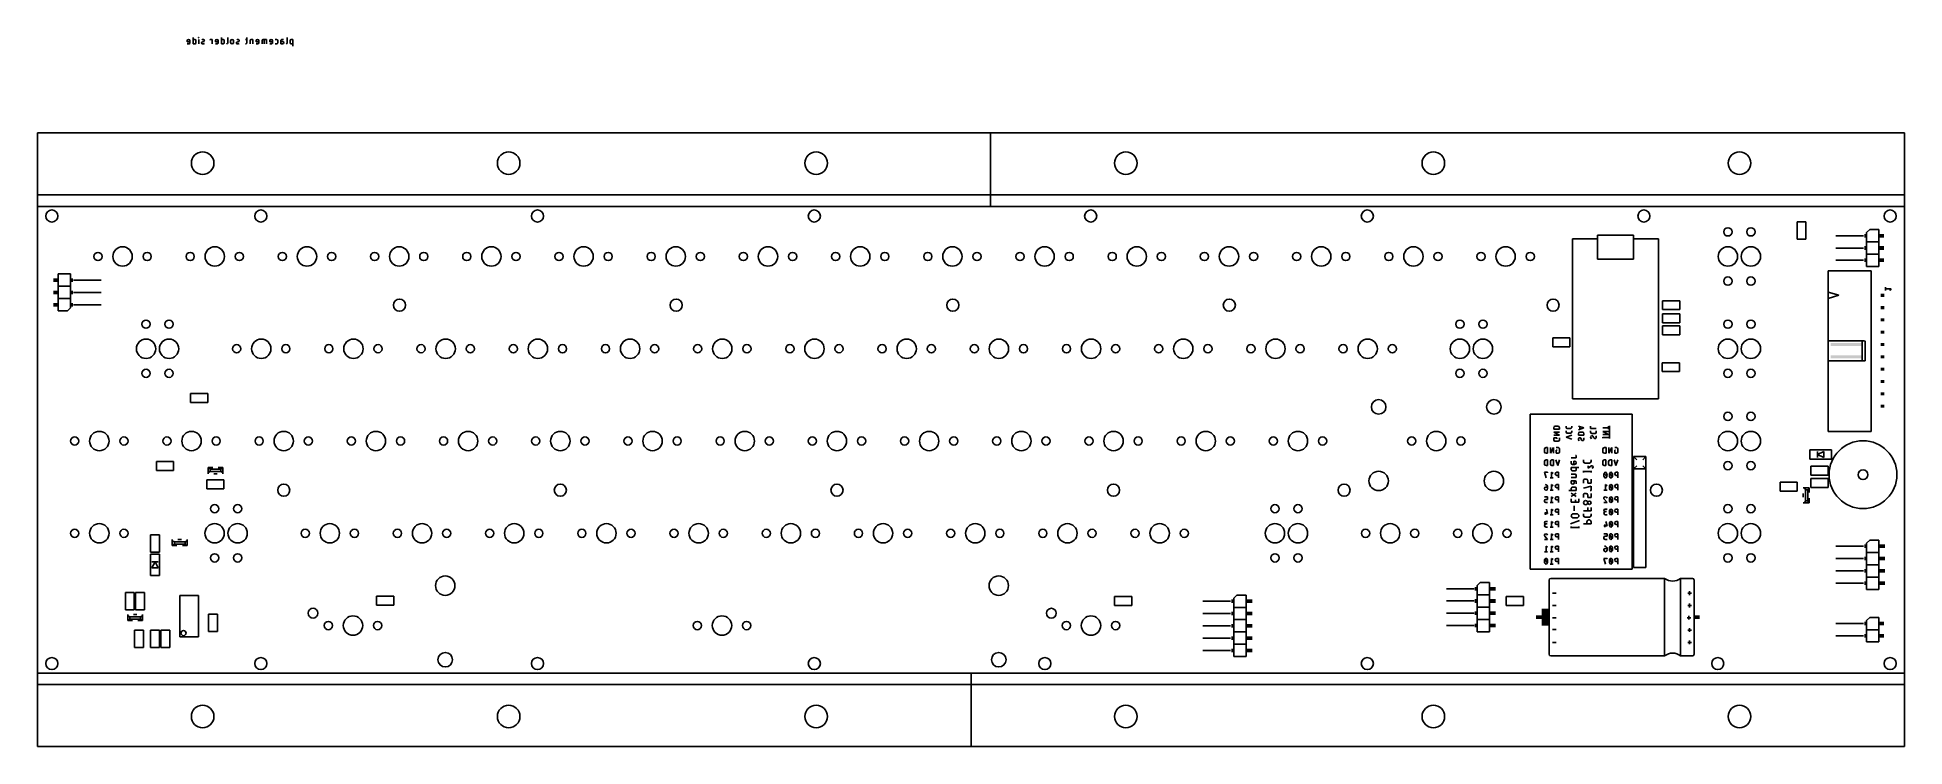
# Model space of a CAD drawing. Extents: x 0 to 386, y -15 to 131.
import ezdxf

# ---------------------------------------------------------------- set-up
doc = ezdxf.new("R2010")
doc.units = 0
for name, color, linetype in [('20', 30, 'CONTINUOUS'), ('22', 253, 'CONTINUOUS'), ('49', 254, 'CONTINUOUS')]:
    doc.layers.add(name, color=color, linetype=linetype)

# ---------------------------------------------------------------- blocks, each defined once
blk = doc.blocks.new('RECT')
blk.add_solid([(-0.5, -0.5), (0.5, -0.5), (-0.5, 0.5), (0.5, 0.5)])

msp = doc.modelspace()

# ---------------------------------------------------------------- linework, layer by layer
at = {"layer": '20'}
for p, q in [((385.6, 96.4), (0, 96.4)), ((0, 96.4), (0, 0)), ((385.6, 0), (385.6, 96.4)), ((0, 0), (385.6, 0))]:
    msp.add_line(p, q, dxfattribs=at)
for centre, radius in [((3, 94.4), 1.25), ((46.16, 94.4), 1.25), ((103.29, 94.4), 1.25), ((160.44, 94.4), 1.25), ((217.52, 94.4), 1.25), ((274.64, 94.4), 1.25), ((331.76, 94.4), 1.25), ((382.6, 94.4), 1.25), ((349.1, 91.13), 0.85), ((353.85, 91.13), 0.85), ((12.52, 86.05), 0.85), ((17.6, 86.05), 2), ((22.68, 86.05), 0.85), ((31.56, 86.05), 0.85), ((36.64, 86.05), 2), ((41.72, 86.05), 0.85), ((50.6, 86.05), 0.85), ((55.68, 86.05), 2), ((60.76, 86.05), 0.85), ((69.64, 86.05), 0.85), ((74.72, 86.05), 2), ((79.8, 86.05), 0.85), ((88.68, 86.05), 0.85), ((93.76, 86.05), 2), ((98.84, 86.05), 0.85), ((107.72, 86.05), 0.85), ((112.8, 86.05), 2), ((117.88, 86.05), 0.85), ((126.76, 86.05), 0.85), ((131.84, 86.05), 2), ((136.92, 86.05), 0.85), ((145.8, 86.05), 0.85), ((150.88, 86.05), 2), ((155.96, 86.05), 0.85), ((164.84, 86.05), 0.85), ((169.92, 86.05), 2), ((175, 86.05), 0.85), ((183.88, 86.05), 0.85), ((188.96, 86.05), 2), ((194.04, 86.05), 0.85), ((202.92, 86.05), 0.85), ((208, 86.05), 2), ((213.08, 86.05), 0.85), ((221.96, 86.05), 0.85), ((227.04, 86.05), 2), ((232.12, 86.05), 0.85), ((241, 86.05), 0.85), ((246.08, 86.05), 2), ((251.16, 86.05), 0.85), ((260.04, 86.05), 0.85), ((265.12, 86.05), 2), ((270.2, 86.05), 0.85), ((279.08, 86.05), 0.85), ((284.16, 86.05), 2), ((289.24, 86.05), 0.85), ((298.12, 86.05), 0.85), ((303.2, 86.05), 2), ((308.28, 86.05), 0.85), ((349.1, 86.05), 2), ((353.85, 86.05), 2), ((349.1, 80.97), 0.85), ((353.85, 80.97), 0.85), ((74.8, 76), 1.25), ((131.92, 76), 1.25), ((189.04, 76), 1.25), ((246.14, 76), 1.25), ((313, 76), 1.25), ((22.45, 72.08), 0.85), ((27.2, 72.08), 0.85), ((293.76, 72.08), 0.85), ((298.51, 72.08), 0.85), ((349.1, 72.08), 0.85), ((353.85, 72.08), 0.85), ((22.45, 67), 2), ((27.2, 67), 2), ((41.16, 67), 0.85), ((46.24, 67), 2), ((51.32, 67), 0.85), ((60.2, 67), 0.85), ((65.28, 67), 2), ((70.36, 67), 0.85), ((79.24, 67), 0.85), ((84.32, 67), 2), ((89.4, 67), 0.85), ((98.28, 67), 0.85), ((103.36, 67), 2), ((108.44, 67), 0.85), ((117.32, 67), 0.85), ((122.4, 67), 2), ((127.48, 67), 0.85), ((136.36, 67), 0.85), ((141.44, 67), 2), ((146.52, 67), 0.85), ((155.4, 67), 0.85), ((160.48, 67), 2), ((165.56, 67), 0.85), ((174.44, 67), 0.85), ((179.52, 67), 2), ((184.6, 67), 0.85), ((193.48, 67), 0.85), ((198.56, 67), 2), ((203.64, 67), 0.85), ((212.52, 67), 0.85), ((217.6, 67), 2), ((222.68, 67), 0.85), ((231.56, 67), 0.85), ((236.64, 67), 2), ((241.72, 67), 0.85), ((250.6, 67), 0.85), ((255.68, 67), 2), ((260.76, 67), 0.85), ((269.64, 67), 0.85), ((274.72, 67), 2), ((279.8, 67), 0.85), ((293.76, 67), 2), ((298.51, 67), 2), ((349.1, 67), 2), ((353.85, 67), 2), ((22.45, 61.92), 0.85), ((27.2, 61.92), 0.85), ((293.76, 61.92), 0.85), ((298.51, 61.92), 0.85), ((349.1, 61.92), 0.85), ((353.85, 61.92), 0.85), ((276.98, 55), 1.5), ((300.78, 54.9925), 1.5), ((349.1, 53.03), 0.85), ((353.85, 53.03), 0.85), ((7.72, 47.95), 0.85), ((12.8, 47.95), 2), ((17.88, 47.95), 0.85), ((26.76, 47.95), 0.85), ((31.84, 47.95), 2), ((36.92, 47.95), 0.85), ((45.8, 47.95), 0.85), ((50.88, 47.95), 2), ((55.96, 47.95), 0.85), ((64.84, 47.95), 0.85), ((69.92, 47.95), 2), ((75, 47.95), 0.85), ((83.88, 47.95), 0.85), ((88.96, 47.95), 2), ((94.04, 47.95), 0.85), ((102.92, 47.95), 0.85), ((108, 47.95), 2), ((113.08, 47.95), 0.85), ((121.96, 47.95), 0.85), ((127.04, 47.95), 2), ((132.12, 47.95), 0.85), ((141, 47.95), 0.85), ((146.08, 47.95), 2), ((151.16, 47.95), 0.85), ((160.04, 47.95), 0.85), ((165.12, 47.95), 2), ((170.2, 47.95), 0.85), ((179.08, 47.95), 0.85), ((184.16, 47.95), 2), ((189.24, 47.95), 0.85), ((198.12, 47.95), 0.85), ((203.2, 47.95), 2), ((208.28, 47.95), 0.85), ((217.16, 47.95), 0.85), ((222.24, 47.95), 2), ((227.32, 47.95), 0.85), ((236.2, 47.95), 0.85), ((241.28, 47.95), 2), ((246.36, 47.95), 0.85), ((255.24, 47.95), 0.85), ((260.32, 47.95), 2), ((265.4, 47.95), 0.85), ((283.8, 47.95), 0.85), ((288.88, 47.95), 2), ((293.96, 47.95), 0.85), ((349.1, 47.95), 2), ((353.85, 47.95), 2), ((349.1, 42.87), 0.85), ((353.85, 42.87), 0.85), ((50.88, 37.8), 1.25), ((108, 37.8), 1.25), ((165.12, 37.8), 1.25), ((222.24, 37.8), 1.25), ((269.84, 37.8), 1.25), ((276.98, 39.71), 2), ((300.78, 39.7025), 2), ((334.34, 37.8), 1.25), ((36.61, 33.98), 0.85), ((41.36, 33.98), 0.85), ((255.57, 33.98), 0.85), ((260.32, 33.98), 0.85), ((349.1, 33.98), 0.85), ((353.85, 33.98), 0.85), ((12.8, 28.9), 2), ((36.61, 28.9), 2), ((41.36, 28.9), 2), ((60.4, 28.9), 2), ((79.44, 28.9), 2), ((98.48, 28.9), 2), ((117.52, 28.9), 2), ((136.56, 28.9), 2), ((155.6, 28.9), 2), ((174.64, 28.9), 2), ((193.68, 28.9), 2), ((212.72, 28.9), 2), ((231.76, 28.9), 2), ((255.57, 28.9), 2), ((260.32, 28.9), 2), ((279.36, 28.9), 2), ((298.4, 28.9), 2), ((349.1, 28.9), 2), ((353.85, 28.9), 2), ((7.72, 28.9), 0.85), ((17.88, 28.9), 0.85), ((55.32, 28.9), 0.85), ((65.48, 28.9), 0.85), ((74.36, 28.9), 0.85), ((84.52, 28.9), 0.85), ((93.4, 28.9), 0.85), ((103.56, 28.9), 0.85), ((112.44, 28.9), 0.85), ((122.6, 28.9), 0.85), ((131.48, 28.9), 0.85), ((141.64, 28.9), 0.85), ((150.52, 28.9), 0.85), ((160.68, 28.9), 0.85), ((169.56, 28.9), 0.85), ((179.72, 28.9), 0.85), ((188.6, 28.9), 0.85), ((198.76, 28.9), 0.85), ((207.64, 28.9), 0.85), ((217.8, 28.9), 0.85), ((226.68, 28.9), 0.85), ((236.84, 28.9), 0.85), ((274.28, 28.9), 0.85), ((284.44, 28.9), 0.85), ((293.32, 28.9), 0.85), ((303.48, 28.9), 0.85), ((36.61, 23.82), 0.85), ((41.36, 23.82), 0.85), ((255.57, 23.82), 0.85), ((260.32, 23.82), 0.85), ((349.1, 23.82), 0.85), ((353.85, 23.82), 0.85), ((84.23, 18.09), 2), ((198.53, 18.09), 2), ((65.18, 9.85), 2), ((141.38, 9.85), 2), ((217.58, 9.85), 2), ((60.1, 9.85), 0.85), ((70.26, 9.85), 0.85), ((136.3, 9.85), 0.85), ((146.46, 9.85), 0.85), ((212.5, 9.85), 0.85), ((222.66, 9.85), 0.85), ((84.23, 2.8), 1.5), ((198.53, 2.8), 1.5), ((3, 2), 1.25), ((46.16, 2), 1.25), ((103.29, 2), 1.25), ((160.44, 2), 1.25), ((208.06, 2), 1.25), ((274.64, 2), 1.25), ((347, 2), 1.25), ((382.6, 2), 1.25)]:
    msp.add_circle(centre, radius, dxfattribs=at)
at = {"layer": '22'}
for p, q in [((32.1629, 131.2926), (32.1629, 129.9464)), ((33.3578, 131.2926), (33.283, 131.2926)), ((33.283, 131.2926), (33.283, 131.2178)), ((33.283, 131.2178), (33.3578, 131.2178)), ((33.3578, 131.2178), (33.3578, 131.2926)), ((38.0033, 131.2926), (38.0033, 129.9464)), ((39.3112, 131.2926), (39.3112, 130.1708)), ((43.2644, 131.2926), (43.2644, 130.1708)), ((51.5852, 131.2926), (51.5852, 130.1708)), ((30.9223, 130.5447), (30.9223, 130.3951)), ((30.9223, 130.3951), (31.5206, 130.3951)), ((30.9223, 129.9464), (31.2963, 129.9464)), ((31.5206, 130.1708), (31.5206, 130.5447)), ((32.5368, 130.8439), (32.1629, 130.8439)), ((32.1629, 129.9464), (32.5368, 129.9464)), ((32.7612, 130.1708), (32.7612, 130.6195)), ((33.3204, 129.9464), (33.3204, 130.8439)), ((34.0003, 130.3203), (34.3743, 130.4699)), ((36.1194, 130.8439), (35.6706, 130.8439)), ((35.6706, 130.8439), (35.6706, 130.6943)), ((36.1194, 129.9464), (36.1194, 130.8439)), ((36.7627, 130.5447), (36.7627, 130.3951)), ((36.7627, 130.3951), (37.361, 130.3951)), ((36.7627, 129.9464), (37.1367, 129.9464)), ((37.361, 130.1708), (37.361, 130.5447)), ((38.3773, 130.8439), (38.0033, 130.8439)), ((38.0033, 129.9464), (38.3773, 129.9464)), ((38.6016, 130.1708), (38.6016, 130.6195)), ((39.9111, 130.5447), (39.9111, 130.2456)), ((40.5094, 130.2456), (40.5094, 130.5447)), ((41.2096, 130.3203), (41.5836, 130.4699)), ((43.414, 130.8439), (42.9652, 130.8439)), ((43.04, 129.9464), (42.9652, 129.9464)), ((43.9264, 130.6195), (43.9264, 129.9464)), ((44.5247, 130.8439), (44.1508, 130.8439)), ((44.5247, 129.9464), (44.5247, 130.8439)), ((45.1584, 130.5447), (45.1584, 130.3951)), ((45.1584, 130.3951), (45.7567, 130.3951)), ((45.1584, 129.9464), (45.5323, 129.9464)), ((45.7567, 130.1708), (45.7567, 130.5447)), ((46.4233, 130.6195), (46.4233, 129.9464)), ((47.3207, 130.8439), (46.6476, 130.8439)), ((46.872, 129.9464), (46.872, 130.8439)), ((47.3207, 129.9464), (47.3207, 130.8439)), ((47.9873, 130.5447), (47.9873, 130.3951)), ((47.9873, 130.3951), (48.5856, 130.3951)), ((47.9873, 129.9464), (48.3613, 129.9464)), ((48.5856, 130.1708), (48.5856, 130.5447)), ((49.4088, 130.8439), (49.1096, 130.8439)), ((49.1096, 129.9464), (49.4088, 129.9464)), ((49.6331, 130.1708), (49.6331, 130.6195)), ((50.2773, 129.9464), (50.2773, 130.6195)), ((50.2773, 130.4699), (50.6139, 130.4699)), ((50.6139, 129.9464), (50.2773, 129.9464)), ((50.5017, 130.8439), (50.8009, 130.8439)), ((52.1765, 130.6195), (52.1765, 130.1708)), ((52.7749, 130.8439), (52.4009, 130.8439)), ((52.4009, 129.9464), (52.7749, 129.9464)), ((52.7749, 129.4977), (52.7749, 130.8439)), ((363.3729, 93.178), (363.3729, 89.622)), ((363.3729, 93.178), (365.2271, 93.178)), ((365.2271, 89.622), (365.2271, 93.178)), ((322.2, 89.67), (317, 89.67)), ((317, 89.67), (317, 56.67)), ((329.6, 90.47), (322.2, 90.47)), ((322.2, 90.47), (322.2, 89.67)), ((322.2, 89.67), (322.2, 85.47)), ((329.6, 89.67), (329.6, 90.47)), ((334.8, 89.67), (329.6, 89.67)), ((329.6, 85.47), (329.6, 89.67)), ((334.8, 56.67), (334.8, 89.67)), ((363.3729, 89.622), (365.2271, 89.622)), ((371.405, 90.34), (377.12, 90.34)), ((377.755, 90.975), (378.39, 91.61)), ((377.755, 89.07), (377.755, 90.975)), ((380.295, 89.07), (377.755, 89.07)), ((377.755, 86.53), (377.755, 89.07)), ((378.39, 91.61), (380.295, 91.61)), ((380.295, 91.61), (380.295, 89.07)), ((380.295, 89.07), (380.295, 86.53)), ((322.2, 85.47), (329.6, 85.47)), ((371.405, 87.8), (377.12, 87.8)), ((371.405, 85.26), (377.12, 85.26)), ((380.295, 86.53), (377.755, 86.53)), ((377.755, 83.99), (377.755, 86.53)), ((380.295, 86.53), (380.295, 83.99)), ((4.3225, 79.895), (4.3225, 82.435)), ((4.3225, 82.435), (6.8625, 82.435)), ((6.8625, 82.435), (6.8625, 79.895)), ((13.2125, 81.165), (7.4975, 81.165)), ((378.7075, 83.11), (369.8175, 83.11)), ((369.8175, 83.11), (369.8175, 78.665)), ((380.295, 83.99), (377.755, 83.99)), ((378.7075, 83.11), (378.7075, 49.9312)), ((4.3225, 77.355), (4.3225, 79.895)), ((4.3225, 79.895), (6.8625, 79.895)), ((4.3225, 74.815), (4.3225, 77.355)), ((4.3225, 77.355), (6.8625, 77.355)), ((6.8625, 79.895), (6.8625, 77.355)), ((6.8625, 77.355), (6.8625, 75.45)), ((13.2125, 78.625), (7.4975, 78.625)), ((369.8175, 78.665), (369.8175, 77.395)), ((369.8175, 78.665), (372.04, 78.03)), ((372.04, 78.03), (369.8175, 77.395)), ((369.8175, 77.395), (369.8175, 49.9312)), ((381.6158, 79.0333), (381.6158, 79.6824)), ((382.7842, 79.3579), (381.6158, 79.3579)), ((382.5246, 79.0333), (382.7842, 79.3579)), ((6.2275, 74.815), (4.3225, 74.815)), ((6.8625, 75.45), (6.2275, 74.815)), ((13.2125, 76.085), (7.4975, 76.085)), ((339.178, 76.9271), (335.622, 76.9271)), ((335.622, 75.0729), (335.622, 76.9271)), ((335.622, 75.0729), (339.178, 75.0729)), ((339.178, 74.2271), (335.622, 74.2271)), ((335.622, 72.3729), (335.622, 74.2271)), ((339.178, 75.0729), (339.178, 76.9271)), ((339.178, 72.3729), (339.178, 74.2271)), ((335.622, 72.3729), (339.178, 72.3729)), ((339.178, 71.7271), (335.622, 71.7271)), ((335.622, 69.8729), (335.622, 71.7271)), ((335.622, 69.8729), (339.178, 69.8729)), ((339.178, 69.8729), (339.178, 71.7271)), ((316.478, 69.2271), (312.922, 69.2271)), ((312.922, 67.3729), (312.922, 69.2271)), ((312.922, 67.3729), (316.478, 67.3729)), ((316.478, 67.3729), (316.478, 69.2271)), ((376.8025, 68.6638), (369.8175, 68.6638)), ((377.2788, 68.6638), (376.8025, 68.6638)), ((376.8025, 68.6638), (376.8025, 64.5362)), ((377.4375, 68.6638), (377.4375, 64.5362)), ((339.078, 64.1271), (335.522, 64.1271)), ((335.522, 62.2729), (335.522, 64.1271)), ((335.522, 62.2729), (339.078, 62.2729)), ((339.078, 62.2729), (339.078, 64.1271)), ((369.8176, 64.5362), (376.8025, 64.5362)), ((377.4375, 64.5362), (376.8025, 64.5362)), ((35.208, 57.7471), (31.652, 57.7471)), ((31.652, 57.7471), (31.652, 55.8929)), ((31.652, 55.8929), (35.208, 55.8929)), ((35.208, 57.7471), (35.208, 55.8929)), ((317, 56.67), (334.8, 56.67)), ((308.25, 53.5), (329.35, 53.5)), ((308.25, 53.5), (308.25, 21.5)), ((313.1358, 50.7046), (313.1358, 50.3801)), ((313.1358, 50.3801), (314.3042, 50.3801)), ((313.9796, 51.0292), (313.4604, 51.0292)), ((314.3042, 50.3801), (314.3042, 50.7046)), ((315.6758, 51.0292), (315.6758, 50.7696)), ((315.9354, 50.5099), (316.5846, 50.5099)), ((316.8442, 50.7696), (316.8442, 51.0292)), ((319.3842, 50.6397), (318.2158, 51.0292)), ((318.2158, 50.2503), (319.3842, 50.6397)), ((318.5079, 50.9318), (318.5079, 50.3476)), ((320.7558, 50.5099), (320.7558, 51.0292)), ((321.9242, 50.5099), (320.7558, 50.5099)), ((323.2958, 50.7046), (324.4642, 50.7046)), ((324.4642, 50.3801), (324.4642, 51.0292)), ((324.6674, 48.4666), (324.6674, 51.08)), ((329.35, 53.5), (329.35, 21.5)), ((311.8799, 46.5842), (311.5554, 46.5842)), ((311.8799, 45.4158), (311.8799, 46.5842)), ((313.0991, 46.5842), (312.45, 45.4158)), ((312.45, 45.4158), (312.45, 46.5842)), ((313.0991, 45.4158), (313.0991, 46.5842)), ((314.3042, 49.1609), (313.1358, 49.81)), ((313.1358, 49.81), (314.3042, 49.81)), ((313.1358, 49.1609), (314.3042, 49.1609)), ((313.7849, 48.5908), (313.1358, 48.5908)), ((313.1358, 48.5908), (313.1358, 48.2013)), ((313.3954, 47.9417), (314.0446, 47.9417)), ((314.0587, 46.5842), (313.6692, 46.5842)), ((313.7849, 48.3961), (313.7849, 48.5908)), ((314.3042, 48.2013), (314.3042, 48.5908)), ((314.3183, 45.6754), (314.3183, 46.3246)), ((315.6758, 50.0767), (315.6758, 49.8171)), ((315.6758, 48.7423), (316.8442, 49.1318)), ((316.8442, 48.3528), (315.6758, 48.7423)), ((315.9354, 49.5574), (316.5846, 49.5574)), ((316.8442, 49.8171), (316.8442, 50.0767)), ((318.2158, 49.4586), (318.2158, 49.1341)), ((318.2158, 49.1341), (319.3842, 49.1341)), ((319.0596, 49.7832), (318.5404, 49.7832)), ((318.7026, 48.5104), (318.8974, 48.1534)), ((319.3842, 49.1341), (319.3842, 49.4586)), ((320.7558, 50.033), (320.7558, 49.7734)), ((321.0154, 49.5137), (321.6646, 49.5137)), ((321.2426, 48.9314), (321.4374, 48.5744)), ((321.9242, 49.7734), (321.9242, 50.033)), ((324.4642, 49.2752), (323.2958, 49.9243)), ((323.2958, 49.9243), (324.4642, 49.9243)), ((323.2958, 49.2752), (324.4642, 49.2752)), ((323.2958, 48.5174), (323.2958, 48.7771)), ((324.4642, 48.6472), (323.2958, 48.6472)), ((323.9308, 46.5842), (323.6063, 46.5842)), ((323.9308, 45.4158), (323.9308, 46.5842)), ((324.4642, 48.5174), (324.4642, 48.7771)), ((325.15, 46.5842), (324.5009, 45.4158)), ((324.5009, 45.4158), (324.5009, 46.5842)), ((325.15, 45.4158), (325.15, 46.5842)), ((326.1096, 46.5842), (325.7201, 46.5842)), ((326.3692, 45.6754), (326.3692, 46.3246)), ((369.8175, 49.9312), (378.7075, 49.9312)), ((28.148, 43.7471), (24.592, 43.7471)), ((24.592, 43.7471), (24.592, 41.8929)), ((28.148, 43.7471), (28.148, 41.8929)), ((35.2612, 42.4551), (35.2612, 41.4438)), ((35.3613, 42.455), (35.2612, 42.4551)), ((35.6787, 42.1376), (35.3613, 42.455)), ((36.2137, 42.455), (35.3613, 42.455)), ((38.3188, 42.455), (37.3663, 42.455)), ((37.9013, 42.1375), (38.3188, 42.455)), ((38.3188, 42.455), (38.3188, 41.185)), ((311.2308, 46.2596), (311.2308, 45.7404)), ((311.2308, 43.7196), (311.2308, 43.2004)), ((311.5554, 45.4158), (311.8799, 45.4158)), ((311.8799, 44.0442), (311.5554, 44.0442)), ((311.5554, 42.8758), (311.8799, 42.8758)), ((311.8799, 42.8758), (311.8799, 44.0442)), ((312.45, 43.7196), (312.45, 43.2004)), ((313.0991, 44.0442), (312.7746, 44.0442)), ((312.7746, 42.8758), (313.0991, 42.8758)), ((313.0991, 42.8758), (313.0991, 44.0442)), ((313.9556, 42.8758), (313.5662, 44.0442)), ((313.8639, 46.0649), (313.6692, 46.0649)), ((313.6692, 46.0649), (313.6692, 45.4158)), ((313.6692, 45.4158), (314.0587, 45.4158)), ((314.3451, 44.0442), (313.9556, 42.8758)), ((316.768, 44.4534), (317.8009, 44.4534)), ((316.768, 43.7963), (316.768, 43.3659)), ((318.3174, 42.4515), (316.768, 42.4515)), ((316.768, 42.4515), (316.768, 42.0211)), ((317.0262, 43.1076), (317.4566, 43.1076)), ((317.4566, 43.7963), (317.2845, 43.7963)), ((317.2845, 43.7963), (317.2845, 43.1076)), ((317.8009, 44.9699), (317.6288, 44.9699)), ((317.8009, 44.4534), (317.8009, 44.9699)), ((317.8009, 42.0211), (317.8009, 42.4515)), ((319.2826, 44.0858), (319.2826, 43.7415)), ((319.6269, 43.3971), (320.4877, 43.3971)), ((320.2295, 42.3342), (320.2295, 42.8507)), ((320.789, 42.7646), (320.2295, 42.3342)), ((320.832, 43.7415), (320.832, 44.0858)), ((323.2549, 43.7196), (323.2549, 43.2004)), ((323.2817, 46.2596), (323.2817, 45.7404)), ((323.904, 44.0442), (323.5794, 44.0442)), ((323.5794, 42.8758), (323.904, 42.8758)), ((323.6063, 45.4158), (323.9308, 45.4158)), ((323.904, 42.8758), (323.904, 44.0442)), ((324.4741, 43.7196), (324.4741, 43.2004)), ((325.1232, 44.0442), (324.7986, 44.0442)), ((324.7986, 42.8758), (325.1232, 42.8758)), ((325.1232, 42.8758), (325.1232, 44.0442)), ((325.9797, 42.8758), (325.5903, 44.0442)), ((325.9148, 46.0649), (325.7201, 46.0649)), ((325.7201, 46.0649), (325.7201, 45.4158)), ((325.7201, 45.4158), (326.1096, 45.4158)), ((326.3692, 44.0442), (325.9797, 42.8758)), ((329.63, 44.73), (332.17, 44.73)), ((329.63, 44.73), (330.265, 44.095)), ((329.63, 42.19), (329.63, 44.73)), ((329.63, 42.19), (330.265, 42.825)), ((332.17, 44.73), (331.535, 44.095)), ((332.17, 42.19), (331.535, 42.825)), ((332.17, 44.73), (332.17, 42.19)), ((366.0425, 46.1238), (370.4875, 46.1238)), ((366.0425, 44.2188), (366.0425, 46.1238)), ((370.4875, 44.2188), (366.0425, 44.2188)), ((369.778, 42.7271), (366.222, 42.7271)), ((366.222, 42.7271), (366.222, 40.8729)), ((367.63, 45.1713), (368.9, 45.8063)), ((367.63, 45.8063), (367.63, 44.5363)), ((368.9, 44.5363), (367.63, 45.1713)), ((368.9, 45.8063), (368.9, 44.5363)), ((369.778, 42.7271), (369.778, 40.8729)), ((370.4875, 46.1238), (370.4875, 44.2188)), ((24.592, 41.8929), (28.148, 41.8929)), ((38.528, 39.9471), (34.972, 39.9471)), ((34.972, 39.9471), (34.972, 38.0929)), ((35.6786, 41.6613), (35.2612, 41.4438)), ((35.2612, 41.185), (35.2612, 41.4231)), ((37.9013, 41.6613), (35.6786, 41.6613)), ((36.3137, 42.1375), (35.6787, 42.1376)), ((35.6787, 42.1376), (35.6787, 41.6612)), ((37.9013, 42.1375), (36.3137, 42.1375)), ((37.1662, 41.185), (36.4138, 41.185)), ((37.9013, 41.6613), (37.9013, 42.1375)), ((38.3187, 41.4438), (37.9013, 41.6613)), ((38.528, 39.9471), (38.528, 38.0929)), ((311.8799, 41.5042), (311.2308, 41.5042)), ((311.2308, 41.5042), (311.5554, 40.3358)), ((311.8799, 41.3744), (311.8799, 41.5042)), ((313.0229, 40.3358), (312.3738, 40.3358)), ((313.0229, 41.2446), (312.6984, 41.5042)), ((312.6984, 41.5042), (312.6984, 40.3358)), ((313.0229, 38.7046), (312.6984, 38.9642)), ((312.6984, 38.9642), (312.6984, 37.7958)), ((314.1109, 41.5042), (313.7863, 41.5042)), ((313.7863, 40.8551), (314.1109, 40.8551)), ((314.1109, 38.9642), (313.7863, 38.9642)), ((314.1109, 40.3358), (314.1109, 41.5042)), ((314.1109, 37.7958), (314.1109, 38.9642)), ((317.5427, 41.1204), (316.768, 41.1204)), ((316.768, 40.4318), (317.8009, 40.4318)), ((316.768, 39.3388), (316.768, 39.7261)), ((316.768, 39.7261), (317.5427, 39.7261)), ((317.0262, 41.7629), (317.5427, 41.7629)), ((317.3705, 39.7261), (317.3705, 39.3388)), ((317.8009, 40.4318), (317.8009, 40.8622)), ((317.8009, 39.4679), (317.8009, 39.1236)), ((319.2826, 41.4788), (319.2826, 41.8231)), ((320.832, 41.651), (319.2826, 41.651)), ((319.2826, 39.2385), (319.2826, 39.7549)), ((320.832, 38.6127), (319.2826, 38.1823)), ((319.6269, 40.0993), (319.7991, 40.0993)), ((320.1434, 39.7549), (320.1434, 39.2385)), ((320.1434, 39.2385), (320.832, 39.2385)), ((320.832, 41.4788), (320.832, 41.8231)), ((320.832, 39.2385), (320.832, 40.0993)), ((320.832, 37.7519), (320.832, 38.6127)), ((324.0733, 40.5954), (323.554, 41.2446)), ((324.1382, 38.7046), (323.8137, 38.9642)), ((323.8137, 38.9642), (323.8137, 37.7958)), ((325.2163, 40.5954), (324.697, 41.2446)), ((325.2163, 38.0554), (324.697, 38.7046)), ((326.3692, 41.5042), (326.0446, 41.5042)), ((326.0446, 40.8551), (326.3692, 40.8551)), ((326.3692, 38.9642), (326.0446, 38.9642)), ((326.3692, 40.3358), (326.3692, 41.5042)), ((326.3692, 37.7958), (326.3692, 38.9642)), ((329.63, 21.87), (329.63, 42.19)), ((329.63, 42.19), (332.17, 42.19)), ((332.17, 42.19), (332.17, 21.87)), ((363.428, 39.4484), (359.872, 39.4484)), ((359.872, 39.4484), (359.872, 37.5941)), ((363.428, 39.4484), (363.428, 37.5941)), ((366.222, 40.8729), (369.778, 40.8729)), ((369.778, 40.2271), (366.222, 40.2271)), ((366.222, 40.2271), (366.222, 38.3729)), ((369.778, 40.2271), (369.778, 38.3729)), ((34.972, 38.0929), (38.528, 38.0929)), ((311.2308, 38.1853), (311.2308, 38.1204)), ((311.8799, 36.4242), (311.2308, 36.4242)), ((311.2308, 35.5154), (311.2308, 35.6453)), ((311.8799, 38.4449), (311.4904, 38.4449)), ((311.4904, 35.9049), (311.8799, 35.9049)), ((311.8799, 35.2558), (311.4904, 35.2558)), ((311.8799, 38.1204), (311.8799, 38.4449)), ((311.8799, 35.9049), (311.8799, 36.4242)), ((313.0229, 37.7958), (312.3738, 37.7958)), ((313.0229, 35.2558), (312.3738, 35.2558)), ((313.0229, 36.1646), (312.6984, 36.4242)), ((312.6984, 36.4242), (312.6984, 35.2558)), ((313.7863, 38.3151), (314.1109, 38.3151)), ((314.1109, 36.4242), (313.7863, 36.4242)), ((313.7863, 35.7751), (314.1109, 35.7751)), ((314.1109, 35.2558), (314.1109, 36.4242)), ((316.2515, 37.7628), (317.8009, 37.7628)), ((316.768, 38.1932), (316.768, 37.7628)), ((316.768, 36.4676), (317.8009, 37.1562)), ((317.8009, 36.4676), (316.768, 37.1562)), ((316.768, 35.9827), (316.768, 35.2941)), ((316.768, 35.2941), (318.3174, 35.2941)), ((317.5427, 38.4514), (317.0262, 38.4514)), ((317.6288, 35.2941), (317.6288, 35.8105)), ((317.8009, 37.7628), (317.8009, 38.1932)), ((318.3174, 35.2941), (318.3174, 35.9827)), ((319.2826, 36.2653), (319.2826, 36.7818)), ((319.6269, 37.1261), (319.7991, 37.1261)), ((320.1434, 36.7818), (320.1434, 36.2653)), ((320.1434, 36.2653), (320.832, 36.2653)), ((320.6598, 37.7519), (320.832, 37.7519)), ((320.832, 36.2653), (320.832, 37.1261)), ((324.1382, 37.7958), (323.4891, 37.7958)), ((324.1382, 35.2558), (323.4891, 35.2558)), ((323.5865, 35.9049), (324.1382, 35.2558)), ((325.2163, 35.5154), (324.697, 36.1646)), ((326.0446, 38.3151), (326.3692, 38.3151)), ((326.3692, 36.4242), (326.0446, 36.4242)), ((326.0446, 35.7751), (326.3692, 35.7751)), ((326.3692, 35.2558), (326.3692, 36.4242)), ((359.872, 37.5941), (363.428, 37.5941)), ((364.625, 38.2638), (364.8631, 38.2638)), ((364.625, 36.3588), (364.625, 37.1112)), ((365.895, 35.2062), (364.625, 35.2062)), ((365.1013, 37.8464), (364.8838, 38.2638)), ((365.8951, 38.2638), (364.8838, 38.2638)), ((364.8838, 35.2063), (365.1013, 35.6237)), ((365.5776, 37.8463), (365.1012, 37.8463)), ((365.1013, 35.6237), (365.1013, 37.8464)), ((365.1013, 35.6237), (365.5775, 35.6237)), ((365.5775, 37.2113), (365.5776, 37.8463)), ((365.5775, 35.6237), (365.5775, 37.2113)), ((365.5775, 35.6237), (365.895, 35.2062)), ((365.5776, 37.8463), (365.895, 38.1637)), ((365.895, 38.1637), (365.8951, 38.2638)), ((365.895, 37.3113), (365.895, 38.1637)), ((365.895, 35.2062), (365.895, 36.1587)), ((366.222, 38.3729), (369.778, 38.3729)), ((311.8799, 32.9754), (311.2308, 32.9754)), ((311.4255, 33.2351), (311.4255, 32.7158)), ((311.8799, 31.3442), (311.4904, 31.3442)), ((311.6203, 33.8842), (311.8799, 32.9754)), ((313.0229, 32.7158), (312.3738, 32.7158)), ((313.0229, 33.6246), (312.6984, 33.8842)), ((312.6984, 33.8842), (312.6984, 32.7158)), ((313.0229, 31.0846), (312.6984, 31.3442)), ((312.6984, 31.3442), (312.6984, 30.1758)), ((314.1109, 33.8842), (313.7863, 33.8842)), ((313.7863, 33.2351), (314.1109, 33.2351)), ((314.1109, 31.3442), (313.7863, 31.3442)), ((314.1109, 32.7158), (314.1109, 33.8842)), ((314.1109, 30.1758), (314.1109, 31.3442)), ((316.5958, 30.8186), (318.4896, 31.5072)), ((317.887, 32.9312), (317.1984, 32.9312)), ((317.1984, 32.0704), (317.887, 32.0704)), ((317.3705, 33.57), (317.3705, 34.603)), ((319.2826, 33.5427), (320.832, 33.5427)), ((319.2826, 32.9364), (319.2826, 32.5921)), ((319.6269, 32.2478), (320.4877, 32.2478)), ((319.9712, 31.2646), (319.9712, 30.8342)), ((320.1434, 33.5427), (320.1434, 34.2313)), ((320.832, 33.5427), (320.832, 34.2313)), ((320.832, 32.5921), (320.832, 32.9364)), ((320.832, 30.8342), (320.832, 31.2646)), ((324.1382, 33.8842), (323.7488, 33.8842)), ((323.7488, 33.3649), (324.0084, 33.3649)), ((324.1382, 32.7158), (323.8137, 32.7158)), ((323.8786, 31.3442), (324.1382, 30.4354)), ((325.2163, 32.9754), (324.697, 33.6246)), ((325.2163, 30.4354), (324.697, 31.0846)), ((326.3692, 33.8842), (326.0446, 33.8842)), ((326.0446, 33.2351), (326.3692, 33.2351)), ((326.3692, 31.3442), (326.0446, 31.3442)), ((326.3692, 32.7158), (326.3692, 33.8842)), ((326.3692, 30.1758), (326.3692, 31.3442)), ((23.3729, 28.578), (23.3729, 25.022)), ((25.2271, 28.578), (23.3729, 28.578)), ((25.2271, 25.022), (25.2271, 28.578)), ((27.8712, 26.365), (27.8712, 27.635)), ((27.8713, 27.3762), (28.2887, 27.1587)), ((28.2887, 27.1587), (30.5114, 27.1587)), ((28.2887, 27.1587), (28.2887, 26.6825)), ((29.0238, 27.635), (29.7762, 27.635)), ((30.5113, 26.6824), (30.5113, 27.1588)), ((30.5114, 27.1587), (30.9288, 27.3762)), ((30.9288, 27.635), (30.9288, 27.3969)), ((30.9288, 26.3649), (30.9288, 27.3762)), ((311.8799, 27.6358), (311.2308, 27.6358)), ((311.3282, 28.2849), (311.8799, 27.6358)), ((311.4904, 30.8249), (311.7501, 30.8249)), ((311.8799, 30.1758), (311.5554, 30.1758)), ((313.0229, 30.1758), (312.3738, 30.1758)), ((313.0229, 27.6358), (312.3738, 27.6358)), ((313.0229, 28.5446), (312.6984, 28.8042)), ((312.6984, 28.8042), (312.6984, 27.6358)), ((313.7863, 30.6951), (314.1109, 30.6951)), ((314.1109, 28.8042), (313.7863, 28.8042)), ((313.7863, 28.1551), (314.1109, 28.1551)), ((314.1109, 27.6358), (314.1109, 28.8042)), ((316.768, 29.9501), (316.768, 30.2944)), ((318.3174, 30.1223), (316.768, 30.1223)), ((318.3174, 29.9501), (318.3174, 30.2944)), ((319.2826, 30.8342), (320.832, 30.8342)), ((324.1382, 30.4354), (323.4891, 30.4354)), ((324.1382, 28.8042), (323.4891, 28.8042)), ((323.4891, 27.8954), (323.4891, 28.0253)), ((323.6839, 30.6951), (323.6839, 30.1758)), ((323.7488, 28.2849), (324.1382, 28.2849)), ((324.1382, 27.6358), (323.7488, 27.6358)), ((324.1382, 28.2849), (324.1382, 28.8042)), ((325.2163, 27.8954), (324.697, 28.5446)), ((326.0446, 30.6951), (326.3692, 30.6951)), ((326.3692, 28.8042), (326.0446, 28.8042)), ((326.0446, 28.1551), (326.3692, 28.1551)), ((326.3692, 27.6358), (326.3692, 28.8042)), ((377.755, 26.845), (378.39, 27.48)), ((378.39, 27.48), (380.295, 27.48)), ((380.295, 27.48), (380.295, 24.94)), ((23.3475, 20.1775), (23.3475, 24.6225)), ((23.3475, 24.6225), (25.2525, 24.6225)), ((25.2271, 25.022), (23.3729, 25.022)), ((25.2525, 24.6225), (25.2525, 20.1775)), ((28.2887, 26.6825), (27.8712, 26.365)), ((27.8712, 26.365), (28.8237, 26.365)), ((28.2887, 26.6825), (29.8763, 26.6825)), ((29.8763, 26.6825), (30.5113, 26.6824)), ((29.9763, 26.365), (30.8287, 26.365)), ((30.5113, 26.6824), (30.8287, 26.365)), ((30.8287, 26.365), (30.9288, 26.3649)), ((311.8799, 25.0958), (311.2308, 25.0958)), ((311.815, 22.8154), (311.2957, 23.4646)), ((311.8799, 26.0046), (311.5554, 26.2642)), ((311.5554, 26.2642), (311.5554, 25.0958)), ((313.0229, 25.0958), (312.3738, 25.0958)), ((313.0229, 26.0046), (312.6984, 26.2642)), ((312.6984, 26.2642), (312.6984, 25.0958)), ((313.0229, 23.4646), (312.6984, 23.7242)), ((312.6984, 23.7242), (312.6984, 22.5558)), ((314.1109, 26.2642), (313.7863, 26.2642)), ((313.7863, 25.6151), (314.1109, 25.6151)), ((314.1109, 23.7242), (313.7863, 23.7242)), ((314.1109, 25.0958), (314.1109, 26.2642)), ((314.1109, 22.5558), (314.1109, 23.7242)), ((323.4891, 25.4853), (323.4891, 25.4204)), ((324.1382, 23.7242), (323.4891, 23.7242)), ((323.4891, 23.7242), (323.8137, 22.5558)), ((324.1382, 25.7449), (323.7488, 25.7449)), ((324.1382, 25.4204), (324.1382, 25.7449)), ((324.1382, 23.5944), (324.1382, 23.7242)), ((325.2163, 25.3554), (324.697, 26.0046)), ((325.2163, 22.8154), (324.697, 23.4646)), ((326.3692, 26.2642), (326.0446, 26.2642)), ((326.0446, 25.6151), (326.3692, 25.6151)), ((326.3692, 23.7242), (326.0446, 23.7242)), ((326.3692, 25.0958), (326.3692, 26.2642)), ((326.3692, 22.5558), (326.3692, 23.7242)), ((371.405, 26.21), (377.12, 26.21)), ((371.405, 23.67), (377.12, 23.67)), ((377.755, 24.94), (377.755, 26.845)), ((380.295, 24.94), (377.755, 24.94)), ((377.755, 22.4), (377.755, 24.94)), ((380.295, 24.94), (380.295, 22.4)), ((25.2525, 20.1775), (23.3475, 20.1775)), ((23.665, 21.765), (24.3, 23.035)), ((24.935, 23.035), (23.665, 23.035)), ((24.935, 21.765), (23.665, 21.765)), ((24.3, 23.035), (24.935, 21.765)), ((308.25, 21.5), (329.35, 21.5)), ((313.0229, 22.5558), (312.3738, 22.5558)), ((336.042, 19.5898), (312.547, 19.5898)), ((313.7863, 23.0751), (314.1109, 23.0751)), ((326.0446, 23.0751), (326.3692, 23.0751)), ((332.17, 21.87), (329.63, 21.87)), ((336.042, 19.5898), (336.042, 3.5878)), ((341.757, 19.5898), (339.344, 19.5898)), ((339.344, 19.5898), (339.344, 3.5878)), ((371.405, 21.13), (377.12, 21.13)), ((380.295, 22.4), (377.755, 22.4)), ((377.755, 19.86), (377.755, 22.4)), ((380.295, 19.86), (377.755, 19.86)), ((377.755, 17.32), (377.755, 19.86)), ((380.295, 22.4), (380.295, 19.86)), ((380.295, 19.86), (380.295, 17.32)), ((18.1729, 16.678), (18.1729, 13.122)), ((20.0271, 16.678), (18.1729, 16.678)), ((20.0271, 13.122), (20.0271, 16.678)), ((20.2729, 16.678), (20.2729, 13.122)), ((22.1271, 16.678), (20.2729, 16.678)), ((22.1271, 13.122), (22.1271, 16.678)), ((29.4188, 7.5328), (29.4188, 16.0672)), ((29.4188, 16.0672), (33.2542, 16.0672)), ((33.2542, 16.0672), (33.2542, 7.5328)), ((73.583, 15.9359), (70.027, 15.9359)), ((70.027, 14.0817), (70.027, 15.9359)), ((73.583, 14.0817), (73.583, 15.9359)), ((226.0068, 15.8184), (222.4507, 15.8184)), ((222.4507, 13.9642), (222.4507, 15.8184)), ((226.0068, 13.9642), (226.0068, 15.8184)), ((247.055, 15.515), (247.69, 16.15)), ((247.055, 13.61), (247.055, 15.515)), ((247.69, 16.15), (249.595, 16.15)), ((249.595, 16.15), (249.595, 13.61)), ((290.9888, 17.4625), (296.7038, 17.4625)), ((297.3388, 18.0975), (297.9737, 18.7325)), ((297.3388, 16.1925), (297.3388, 18.0975)), ((299.8788, 16.1925), (297.3388, 16.1925)), ((297.3388, 13.6525), (297.3388, 16.1925)), ((297.9737, 18.7325), (299.8788, 18.7325)), ((299.8788, 18.7325), (299.8788, 16.1925)), ((299.8788, 16.1925), (299.8788, 13.6525)), ((306.8955, 15.8496), (303.3395, 15.8496)), ((303.3395, 15.8496), (303.3395, 13.9954)), ((306.8955, 15.8496), (306.8955, 13.9954)), ((312.166, 19.2088), (312.166, 3.9688)), ((313.6392, 16.5389), (312.8603, 16.5389)), ((341.5792, 16.5389), (340.8003, 16.5389)), ((341.1897, 16.1495), (341.1897, 16.9284)), ((342.138, 3.9688), (342.138, 19.2088)), ((371.405, 18.59), (377.12, 18.59)), ((380.295, 17.32), (377.755, 17.32)), ((20.0271, 13.122), (18.1729, 13.122)), ((18.6712, 10.865), (18.6712, 12.135)), ((18.6713, 11.8762), (19.0887, 11.6587)), ((19.0887, 11.6587), (21.3114, 11.6587)), ((19.0887, 11.6587), (19.0887, 11.1825)), ((19.8238, 12.135), (20.5762, 12.135)), ((22.1271, 13.122), (20.2729, 13.122)), ((21.3113, 11.1824), (21.3113, 11.6588)), ((21.3114, 11.6587), (21.7288, 11.8762)), ((21.7288, 12.135), (21.7288, 11.8969)), ((21.7288, 10.8649), (21.7288, 11.8762)), ((35.3729, 12.178), (35.3729, 8.622)), ((35.3729, 12.178), (37.2271, 12.178)), ((37.2271, 8.622), (37.2271, 12.178)), ((70.027, 14.0817), (73.583, 14.0817)), ((222.4507, 13.9642), (226.0068, 13.9642)), ((240.705, 14.88), (246.42, 14.88)), ((240.705, 12.34), (246.42, 12.34)), ((249.595, 13.61), (247.055, 13.61)), ((247.055, 11.07), (247.055, 13.61)), ((249.595, 13.61), (249.595, 11.07)), ((290.9888, 14.9225), (296.7038, 14.9225)), ((290.9888, 12.3825), (296.7038, 12.3825)), ((299.8788, 13.6525), (297.3388, 13.6525)), ((297.3388, 11.1125), (297.3388, 13.6525)), ((299.8788, 13.6525), (299.8788, 11.1125)), ((303.3395, 13.9954), (306.8955, 13.9954)), ((313.6392, 13.9989), (312.8603, 13.9989)), ((341.5792, 13.9989), (340.8003, 13.9989)), ((341.0627, 11.0695), (341.0627, 11.8484)), ((341.1897, 13.6095), (341.1897, 14.3884)), ((19.0887, 11.1825), (18.6712, 10.865)), ((18.6712, 10.865), (19.6237, 10.865)), ((19.0887, 11.1825), (20.6763, 11.1825)), ((20.0729, 8.878), (20.0729, 5.322)), ((21.9271, 8.878), (20.0729, 8.878)), ((20.6763, 11.1825), (21.3113, 11.1824)), ((20.7763, 10.865), (21.6287, 10.865)), ((21.3113, 11.1824), (21.6287, 10.865)), ((21.6287, 10.865), (21.7288, 10.8649)), ((21.9271, 5.322), (21.9271, 8.878)), ((23.3729, 8.878), (23.3729, 5.322)), ((25.2271, 8.878), (23.3729, 8.878)), ((25.2271, 5.322), (25.2271, 8.878)), ((25.4729, 8.878), (25.4729, 5.322)), ((27.3271, 8.878), (25.4729, 8.878)), ((27.3271, 5.322), (27.3271, 8.878)), ((35.3729, 8.622), (37.2271, 8.622)), ((240.705, 9.8), (246.42, 9.8)), ((249.595, 11.07), (247.055, 11.07)), ((247.055, 8.53), (247.055, 11.07)), ((249.595, 8.53), (247.055, 8.53)), ((247.055, 5.99), (247.055, 8.53)), ((249.595, 11.07), (249.595, 8.53)), ((249.595, 8.53), (249.595, 5.99)), ((290.9888, 9.8425), (296.7038, 9.8425)), ((299.8788, 11.1125), (297.3388, 11.1125)), ((297.3388, 8.5725), (297.3388, 11.1125)), ((299.8788, 8.5725), (297.3388, 8.5725)), ((299.8788, 11.1125), (299.8788, 8.5725)), ((313.6392, 11.4589), (312.8603, 11.4589)), ((313.6392, 9.0459), (312.8603, 9.0459)), ((341.4522, 11.4589), (340.6733, 11.4589)), ((341.5792, 8.9189), (340.8003, 8.9189)), ((341.1897, 8.5295), (341.1897, 9.3084)), ((371.405, 10.27), (377.12, 10.27)), ((371.405, 7.73), (377.12, 7.73)), ((377.755, 10.905), (378.39, 11.54)), ((377.755, 9), (377.755, 10.905)), ((380.295, 9), (377.755, 9)), ((377.755, 6.46), (377.755, 9)), ((378.39, 11.54), (380.295, 11.54)), ((380.295, 11.54), (380.295, 9)), ((380.295, 9), (380.295, 6.46)), ((21.9271, 5.322), (20.0729, 5.322)), ((25.2271, 5.322), (23.3729, 5.322)), ((27.3271, 5.322), (25.4729, 5.322)), ((33.2542, 7.5328), (29.4188, 7.5328)), ((240.705, 7.26), (246.42, 7.26)), ((240.705, 4.72), (246.42, 4.72)), ((249.595, 5.99), (247.055, 5.99)), ((247.055, 3.45), (247.055, 5.99)), ((249.595, 5.99), (249.595, 3.45)), ((313.6392, 6.3789), (312.8603, 6.3789)), ((341.5792, 6.3789), (340.8003, 6.3789)), ((341.1897, 5.9895), (341.1897, 6.7684)), ((380.295, 6.46), (377.755, 6.46)), ((249.595, 3.45), (247.055, 3.45)), ((312.547, 3.5878), (336.042, 3.5878)), ((339.344, 3.5878), (341.757, 3.5878))]:
    msp.add_line(p, q, dxfattribs=at)
for centre, radius in [((377, 41), 7), ((377, 41), 1), ((56.925, 12.4063), 1.016), ((209.4, 12.4), 1.016), ((30.1808, 8.2948), 0.5334)]:
    msp.add_circle(centre, radius, dxfattribs=at)
for centre, radius, start, end in [((31.2215, 130.5447), 0.2992, 0, 180), ((31.2963, 130.1708), 0.2244, 270, 0.0008), ((32.5368, 130.6195), 0.2244, 0, 90), ((32.5368, 130.1708), 0.2244, 270, 0.0008), ((34.0724, 130.1403), 0.1939, 111.8014, 270.819), ((34.3116, 129.9946), 0.8493, 90.819, 114.2391), ((34.057, 131.2147), 1.2684, 270.819, 289.7904), ((34.3023, 130.65), 0.1939, 291.8014, 90.819), ((37.0619, 130.5447), 0.2992, 0, 180), ((37.1367, 130.1708), 0.2244, 270, 0.0008), ((38.3773, 130.6195), 0.2244, 0, 90), ((38.3773, 130.1708), 0.2244, 270, 0.0008), ((39.0868, 130.1708), 0.2244, 270.0008, 0), ((40.2103, 130.5447), 0.2992, 0, 180), ((40.2103, 130.2456), 0.2992, 180, 0), ((41.2816, 130.1403), 0.1939, 111.8014, 270.819), ((41.5209, 129.9946), 0.8493, 90.819, 114.2391), ((41.2663, 131.2147), 1.2684, 270.819, 289.7904), ((41.5115, 130.65), 0.1939, 291.8014, 90.819), ((43.04, 130.1708), 0.2244, 269.9992, 360), ((44.1508, 130.6195), 0.2244, 90, 179.9992), ((45.4575, 130.5447), 0.2992, 0, 180), ((45.5323, 130.1708), 0.2244, 270, 0.0008), ((46.6476, 130.6195), 0.2244, 90, 179.9992), ((48.2865, 130.5447), 0.2992, 0, 180), ((48.3613, 130.1708), 0.2244, 270, 0.0008), ((49.4088, 130.6195), 0.2244, 0, 90), ((49.4088, 130.1708), 0.2244, 270, 0.0008), ((50.5017, 130.6195), 0.2244, 89.9992, 180), ((50.6139, 130.2082), 0.2618, 270, 90), ((51.3609, 130.1708), 0.2244, 270.0008, 0), ((52.4009, 130.6195), 0.2244, 90, 179.9992), ((52.4009, 130.1708), 0.2244, 180, 270), ((313.4604, 50.7046), 0.3246, 90, 180), ((313.9796, 50.7046), 0.3246, 0, 90), ((315.9354, 50.7696), 0.2596, 180, 270), ((316.5846, 50.7696), 0.2596, 270, 359.9993), ((311.5554, 46.2596), 0.3246, 90, 180), ((313.3954, 48.2013), 0.2596, 180, 270), ((314.0446, 48.2013), 0.2596, 270, 359.9993), ((314.0587, 46.3246), 0.2596, 0, 90), ((315.9354, 49.8171), 0.2596, 180, 270), ((316.5846, 49.8171), 0.2596, 270, 359.9993), ((318.5404, 49.4586), 0.3246, 90, 180), ((318.4754, 48.3805), 0.2596, 90, 180), ((318.7643, 48.3805), 0.5485, 180.0001, 225.239), ((318.4754, 48.3765), 0.2637, 30.5101, 89.9999), ((319.1246, 48.2872), 0.2637, 210.5098, 270.0002), ((319.0596, 49.4586), 0.3246, 0, 90), ((319.1246, 48.2832), 0.2596, 270, 0.0007), ((318.8974, 48.2832), 0.4868, 0.0007, 36.8699), ((321.0154, 49.7734), 0.2596, 180, 270), ((321.0154, 48.8016), 0.2596, 90, 180), ((321.3043, 48.8016), 0.5485, 180.0001, 225.239), ((321.0154, 48.7976), 0.2637, 30.5101, 89.9999), ((321.6646, 48.7083), 0.2637, 210.5098, 270.0002), ((321.6646, 49.7734), 0.2596, 270, 359.9993), ((321.6646, 48.7043), 0.2596, 270, 0.0007), ((321.4374, 48.7043), 0.4868, 0.0007, 36.8699), ((323.6063, 46.2596), 0.3246, 90, 180), ((326.1096, 46.3246), 0.2596, 0, 90), ((311.5554, 45.7404), 0.3246, 180, 270), ((311.5554, 43.7196), 0.3246, 90, 180), ((311.5554, 43.2004), 0.3246, 180, 270), ((312.7746, 43.7196), 0.3246, 90, 180), ((312.7746, 43.2004), 0.3246, 180, 270), ((314.0587, 45.6754), 0.2596, 270, 0), ((317.0262, 43.3659), 0.2582, 180, 270), ((317.4566, 43.4519), 0.3443, 270, 90), ((319.6269, 43.7415), 0.3443, 180, 270), ((320.4877, 43.7415), 0.3443, 270, 359.9995), ((321.0042, 42.5387), 0.312, 90.0001, 133.603), ((321.0042, 42.5925), 0.2582, 270, 90), ((323.5794, 43.7196), 0.3246, 90, 180), ((323.5794, 43.2004), 0.3246, 180, 270), ((323.6063, 45.7404), 0.3246, 180, 270), ((324.7986, 43.7196), 0.3246, 90, 180), ((324.7986, 43.2004), 0.3246, 180, 270), ((326.1096, 45.6754), 0.2596, 270, 0), ((311.3606, 38.4449), 0.5193, 0, 90), ((313.7863, 41.1796), 0.3246, 90, 270), ((313.7863, 38.6396), 0.3246, 90, 270), ((317.0262, 42.0211), 0.2582, 180, 270), ((317.0693, 39.3388), 0.3013, 180, 0), ((317.5427, 42.0211), 0.2582, 270, 0), ((317.5427, 40.8622), 0.2582, 0, 90), ((317.5427, 39.4679), 0.2582, 0, 90), ((319.6269, 39.7549), 0.3443, 89.9995, 180), ((319.7991, 39.7549), 0.3443, 0, 90), ((324.452, 40.92), 0.9629, 180, 205.9888), ((324.452, 40.92), 0.9628, 154.0109, 180.0001), ((323.8137, 41.264), 0.2402, 90.0002, 161.0741), ((323.8137, 40.576), 0.2402, 198.9267, 270), ((323.8137, 41.264), 0.2402, 18.9249, 90), ((323.8137, 40.576), 0.2402, 270.0002, 341.0746), ((323.1754, 40.92), 0.9629, 359.9999, 25.9891), ((323.1754, 40.92), 0.9629, 334.0112, 360), ((325.595, 40.92), 0.9629, 180, 205.9888), ((325.595, 40.92), 0.9628, 154.0109, 180.0001), ((325.595, 38.38), 0.9628, 154.0109, 180.0001), ((324.9567, 41.264), 0.2402, 90.0002, 161.0741), ((324.9567, 40.576), 0.2402, 198.9267, 270), ((324.9567, 38.724), 0.2402, 90.0002, 161.0741), ((324.9567, 41.264), 0.2402, 18.9249, 90), ((324.9567, 40.576), 0.2402, 270.0002, 341.0746), ((324.9567, 38.724), 0.2402, 18.9249, 90), ((324.3184, 40.92), 0.9629, 359.9999, 25.9891), ((324.3184, 40.92), 0.9629, 334.0112, 360), ((324.3184, 38.38), 0.9629, 359.9999, 25.9891), ((326.0446, 41.1796), 0.3246, 90, 270), ((326.0446, 38.6396), 0.3246, 90, 270), ((311.4904, 38.1853), 0.2596, 90, 180), ((311.5554, 38.1204), 0.3246, 180, 0), ((311.4904, 35.6453), 0.2596, 90, 180), ((311.4904, 35.5154), 0.2596, 180, 270), ((313.7863, 36.0996), 0.3246, 90, 270), ((317.0262, 38.1932), 0.2582, 90, 180), ((317.5427, 38.1932), 0.2582, 0, 90), ((319.6269, 36.7818), 0.3443, 89.9995, 180), ((319.713, 35.2091), 0.4304, 90, 270), ((319.713, 35.2091), 0.4304, 270, 90), ((319.7991, 36.7818), 0.3443, 0, 90), ((320.4877, 35.2091), 0.3443, 90, 270), ((320.4877, 35.2091), 0.3443, 270, 90), ((323.7812, 36.1321), 0.2921, 90, 180), ((323.8029, 36.1321), 0.3137, 180.0002, 226.3962), ((323.7812, 36.0489), 0.3753, 17.9444, 90.0001), ((325.595, 38.38), 0.9629, 180, 205.9888), ((325.595, 35.84), 0.9629, 180, 205.9888), ((325.595, 35.84), 0.9628, 154.0109, 180.0001), ((324.9567, 38.036), 0.2402, 198.9267, 270), ((324.9567, 36.184), 0.2402, 90.0002, 161.0741), ((324.9567, 35.496), 0.2402, 198.9267, 270), ((324.9567, 38.036), 0.2402, 270.0002, 341.0746), ((324.9567, 36.184), 0.2402, 18.9249, 90), ((324.9567, 35.496), 0.2402, 270.0002, 341.0746), ((324.3184, 38.38), 0.9629, 334.0112, 360), ((324.3184, 35.84), 0.9629, 359.9999, 25.9891), ((324.3184, 35.84), 0.9629, 334.0112, 360), ((326.0446, 36.0996), 0.3246, 90, 270), ((311.4904, 31.0846), 0.2596, 90, 270), ((313.7863, 33.5596), 0.3246, 90, 270), ((313.7863, 31.0196), 0.3246, 90, 270), ((317.1984, 32.5008), 0.4304, 90, 270), ((317.887, 32.5008), 0.4304, 270, 90), ((319.6269, 32.5921), 0.3443, 180, 270), ((320.4016, 31.2646), 0.4304, 0, 180), ((320.4877, 32.5921), 0.3443, 270, 359.9995), ((323.8137, 33.0404), 0.3246, 90, 270), ((323.7488, 33.6246), 0.2596, 90, 270), ((325.595, 33.3), 0.9629, 180, 205.9888), ((325.595, 33.3), 0.9628, 154.0109, 180.0001), ((325.595, 30.76), 0.9628, 154.0109, 180.0001), ((324.9567, 33.644), 0.2402, 90.0002, 161.0741), ((324.9567, 32.956), 0.2402, 198.9267, 270), ((324.9567, 31.104), 0.2402, 90.0002, 161.0741), ((324.9567, 33.644), 0.2402, 18.9249, 90), ((324.9567, 32.956), 0.2402, 270.0002, 341.0746), ((324.9567, 31.104), 0.2402, 18.9249, 90), ((324.3184, 33.3), 0.9629, 359.9999, 25.9891), ((324.3184, 33.3), 0.9629, 334.0112, 360), ((324.3184, 30.76), 0.9629, 359.9999, 25.9891), ((326.0446, 33.5596), 0.3246, 90, 270), ((326.0446, 31.0196), 0.3246, 90, 270), ((311.5554, 30.5004), 0.3246, 90, 270), ((311.5229, 28.5121), 0.2921, 90, 180), ((311.5445, 28.5121), 0.3137, 180.0002, 226.3962), ((311.5229, 28.4289), 0.3753, 17.9444, 90.0001), ((313.7863, 28.4796), 0.3246, 90, 270), ((323.7488, 28.0253), 0.2596, 90, 180), ((323.7488, 27.8954), 0.2596, 180, 270), ((325.595, 30.76), 0.9629, 180, 205.9888), ((325.595, 28.22), 0.9629, 180, 205.9888), ((325.595, 28.22), 0.9628, 154.0109, 180.0001), ((324.9567, 30.416), 0.2402, 198.9267, 270), ((324.9567, 28.564), 0.2402, 90.0002, 161.0741), ((324.9567, 27.876), 0.2402, 198.9267, 270), ((324.9567, 30.416), 0.2402, 270.0002, 341.0746), ((324.9567, 28.564), 0.2402, 18.9249, 90), ((324.9567, 27.876), 0.2402, 270.0002, 341.0746), ((324.3184, 30.76), 0.9629, 334.0112, 360), ((324.3184, 28.22), 0.9629, 359.9999, 25.9891), ((324.3184, 28.22), 0.9629, 334.0112, 360), ((326.0446, 28.4796), 0.3246, 90, 270), ((312.1936, 23.14), 0.9628, 154.0109, 180.0001), ((312.1937, 23.14), 0.9629, 180, 205.9888), ((311.5554, 23.484), 0.2402, 90.0002, 161.0741), ((311.5554, 23.484), 0.2402, 18.9249, 90), ((310.917, 23.14), 0.9629, 334.0112, 360), ((310.9171, 23.14), 0.9629, 359.9999, 25.9891), ((313.7863, 25.9396), 0.3246, 90, 270), ((313.7863, 23.3996), 0.3246, 90, 270), ((323.8137, 25.4204), 0.3246, 180, 0), ((323.7488, 25.4853), 0.2596, 90, 180), ((323.619, 25.7449), 0.5193, 0, 90), ((325.595, 25.68), 0.9629, 180, 205.9888), ((325.595, 23.14), 0.9629, 180, 205.9888), ((325.595, 25.68), 0.9628, 154.0109, 180.0001), ((325.595, 23.14), 0.9628, 154.0109, 180.0001), ((324.9567, 26.024), 0.2402, 90.0002, 161.0741), ((324.9567, 25.336), 0.2402, 198.9267, 270), ((324.9567, 23.484), 0.2402, 90.0002, 161.0741), ((324.9567, 26.024), 0.2402, 18.9249, 90), ((324.9567, 25.336), 0.2402, 270.0002, 341.0746), ((324.9567, 23.484), 0.2402, 18.9249, 90), ((324.3184, 25.68), 0.9629, 359.9999, 25.9891), ((324.3184, 25.68), 0.9629, 334.0112, 360), ((324.3184, 23.14), 0.9629, 359.9999, 25.9891), ((324.3184, 23.14), 0.9629, 334.0112, 360), ((326.0446, 25.9396), 0.3246, 90, 270), ((326.0446, 23.3996), 0.3246, 90, 270), ((311.5554, 22.796), 0.2402, 198.9267, 270), ((311.5554, 22.796), 0.2402, 270.0002, 341.0746), ((312.547, 19.2088), 0.381, 90, 180), ((324.9567, 22.796), 0.2402, 198.9267, 270), ((324.9567, 22.796), 0.2402, 270.0002, 341.0746), ((337.693, 21.6852), 2.6678, 231.7662, 308.2338), ((341.757, 19.2088), 0.381, 0, 90), ((312.547, 3.9688), 0.381, 180, 270), ((337.693, 1.4923), 2.6678, 51.7662, 128.2338), ((341.757, 3.9688), 0.381, 270, 0)]:
    msp.add_arc(centre, radius, start, end, dxfattribs=at)
at = {"layer": '49'}
for p, q in [((0, 111.55), (196.8, 111.55)), ((0, 96.4), (0, 111.55)), ((196.8, 111.55), (385.6, 111.55)), ((196.8, 96.4), (196.8, 111.55)), ((385.6, 96.4), (385.6, 111.55)), ((0, 98.75), (385.6, 98.75)), ((0, 0), (0, -15.15)), ((192.8, -15.15), (192.8, 0)), ((385.6, 0), (385.6, -15.15)), ((0, -2.35), (385.6, -2.35)), ((0, -15.15), (192.8, -15.15)), ((192.8, -15.15), (385.6, -15.15))]:
    msp.add_line(p, q, dxfattribs=at)
for centre in [(34.13, 105.33), (97.33, 105.33), (160.83, 105.33), (224.78, 105.33), (288.28, 105.33), (351.48, 105.33), (34.13, -8.93), (97.33, -8.93), (160.83, -8.93), (224.78, -8.93), (288.28, -8.93), (351.48, -8.93)]:
    msp.add_circle(centre, 2.33, dxfattribs=at)

# ---------------------------------------------------------------- block references
at = {"layer": '22'}
for p, xscale, yscale, rotation in [((377.501, 90.34), 0.762, 0.508, 270), ((380.803, 90.34), 0.762, 1.016, 270), ((377.501, 87.8), 0.762, 0.508, 270), ((377.501, 85.26), 0.762, 0.508, 270), ((380.803, 87.8), 0.762, 1.016, 270), ((380.803, 85.26), 0.762, 1.016, 270), ((3.8145, 81.165), 0.762, 1.016, 90), ((7.1165, 81.165), 0.762, 0.508, 90), ((3.8145, 78.625), 0.762, 1.016, 90), ((7.1165, 78.625), 0.762, 0.508, 90), ((381.0094, 78.03), 0.635, 0.7938, 270), ((3.8145, 76.085), 0.762, 1.016, 90), ((7.1165, 76.085), 0.762, 0.508, 90), ((381.0094, 75.49), 0.635, 0.7938, 270), ((381.0094, 72.95), 0.635, 0.7938, 270), ((381.0094, 70.41), 0.635, 0.7938, 270), ((373.5481, 67.87), 0.635, 6.5088, 270), ((373.5481, 65.33), 0.635, 6.5088, 270), ((381.0094, 67.87), 0.635, 0.7938, 270), ((381.0094, 65.33), 0.635, 0.7938, 270), ((381.0094, 62.79), 0.635, 0.7938, 270), ((381.0094, 60.25), 0.635, 0.7938, 270), ((381.0094, 57.71), 0.635, 0.7938, 270), ((381.0094, 55.17), 0.635, 0.7938, 270), ((377.501, 26.21), 0.762, 0.508, 270), ((377.501, 23.67), 0.762, 0.508, 270), ((380.93, 26.21), 0.762, 1.27, 270), ((380.93, 23.67), 0.762, 1.27, 270), ((377.501, 21.13), 0.762, 0.508, 270), ((380.93, 21.13), 0.762, 1.27, 270), ((297.0848, 17.4625), 0.762, 0.508, 270), ((300.5138, 17.4625), 0.762, 1.27, 270), ((377.501, 18.59), 0.762, 0.508, 270), ((380.93, 18.59), 0.762, 1.27, 270), ((246.801, 14.88), 0.762, 0.508, 270), ((246.801, 12.34), 0.762, 0.508, 270), ((250.23, 14.88), 0.762, 1.27, 270), ((250.23, 12.34), 0.762, 1.27, 270), ((297.0848, 14.9225), 0.762, 0.508, 270), ((297.0848, 12.3825), 0.762, 0.508, 270), ((300.5138, 14.9225), 0.762, 1.27, 270), ((300.5138, 12.3825), 0.762, 1.27, 270), ((310.0705, 11.5888), 1.143, 0.762, 180), ((311.404, 11.5888), 1.524, 3.556, 180), ((342.7095, 11.5888), 1.143, 0.762, 180), ((246.801, 9.8), 0.762, 0.508, 270), ((250.23, 9.8), 0.762, 1.27, 270), ((297.0848, 9.8425), 0.762, 0.508, 270), ((300.5138, 9.8425), 0.762, 1.27, 270), ((377.501, 10.27), 0.762, 0.508, 270), ((377.501, 7.73), 0.762, 0.508, 270), ((380.803, 10.27), 0.762, 1.016, 270), ((380.803, 7.73), 0.762, 1.016, 270), ((246.801, 7.26), 0.762, 0.508, 270), ((246.801, 4.72), 0.762, 0.508, 270), ((250.23, 7.26), 0.762, 1.27, 270), ((250.23, 4.72), 0.762, 1.27, 270)]:
    msp.add_blockref('RECT', p, dxfattribs=dict(at, xscale=xscale, yscale=yscale, rotation=rotation))

doc.saveas('drawing.dxf')
